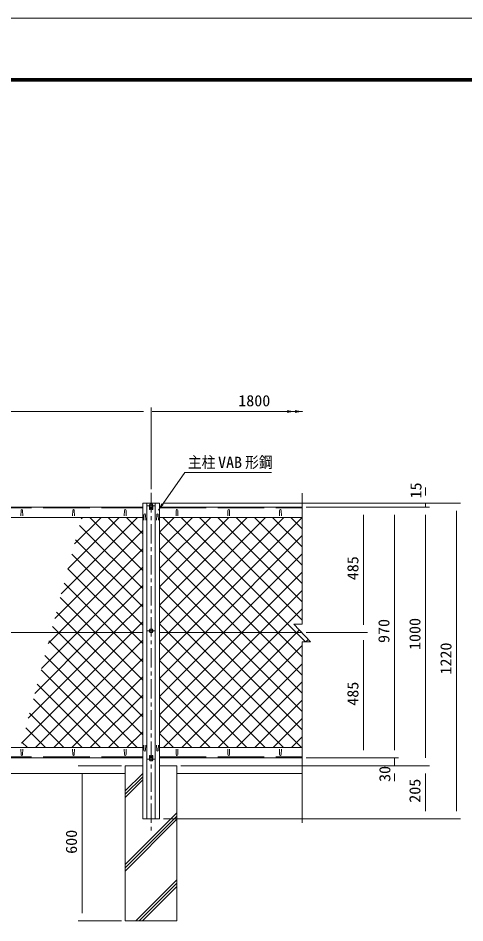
# Model space of a CAD drawing. Units: millimetres, scale not verified. Extents: x -4455 to 4455, y -3150 to 3150.
# Drawn here: x -1749 to -21, y -347 to 3150 of the extents above; entities that cross this region are included whole.
import ezdxf
from ezdxf.enums import TextEntityAlignment as Align

# ---------------------------------------------------------------- set-up
doc = ezdxf.new("R2010")
doc.units = ezdxf.units.MM
doc.header["$LTSCALE"] = 30
for name, pattern in [('DASHED', [7.5, 6, -1.5]), ('USER1', [4, 2.5, -0.5, 0.5, -0.5]), ('USER2', [2, 1.25, -0.25, 0.25, -0.25])]:
    doc.linetypes.add(name, pattern=pattern)
for name, color, linetype, lineweight in [('0-0_1部材', 3, 'Continuous', 18), ('0-1_中心線', 1, 'USER1', 18), ('0-4_6文字', 3, 'Continuous', 9), ('0-5_5寸法', 1, 'Continuous', 18), ('0-6_GL', 7, 'Continuous', 9), ('0-7_8部品', 3, 'Continuous', 18), ('0-8_4基礎', 4, 'Continuous', 18), ('0-B_2網', 4, 'Continuous', 18), ('0-E_D-TTL', 7, 'Continuous', 9)]:
    doc.layers.add(name, color=color, linetype=linetype, lineweight=lineweight)
doc.styles.add('ＭＳ ゴシック', font='')
doc.styles.get('ＭＳ ゴシック').set_extended_font_data('MS Gothic')

msp = doc.modelspace()

# ---------------------------------------------------------------- linework, layer by layer
at = {"layer": '0-0_1部材', "color": 4}
for p, q in [((-650.22, 1314.3), (-650.22, 807.99)), ((-682.22, 807.99), (-618.22, 739.06)), ((-650.22, 807.99), (-682.22, 807.99)), ((-650.22, 739.06), (-650.22, 39.53)), ((-650.22, 739.06), (-618.22, 739.06))]:
    msp.add_line(p, q, dxfattribs=at)
at = {"layer": '0-0_1部材', "color": 7, "lineweight": 9}
for p, q in [((-3001.93, 1260.18), (-1266.93, 1260.18)), ((-1266.93, 1275.18), (-1266.93, 55.18)), ((-1201.93, 1275.18), (-1266.93, 1275.18)), ((-1201.93, 1275.18), (-1201.93, 55.18)), ((-1201.93, 1260.18), (-650.22, 1260.18)), ((-1262.95, 1210.03), (-1262.2, 1230.53)), ((-1255.45, 1210.03), (-1256.2, 1230.53)), ((-1213.41, 1210.03), (-1212.66, 1230.53)), ((-1205.91, 1210.03), (-1206.66, 1230.53)), ((-3001.93, 1220.18), (-1266.93, 1220.18)), ((-1201.93, 1220.18), (-650.22, 1220.18)), ((-3001.93, 775.18), (-1266.93, 775.18)), ((-1201.93, 775.18), (-650.22, 775.18)), ((-3001.93, 330.18), (-1266.93, 330.18)), ((-1262.95, 340.33), (-1262.2, 319.83)), ((-1255.45, 340.33), (-1256.2, 319.83)), ((-1213.41, 340.33), (-1212.66, 319.83)), ((-1205.91, 340.33), (-1206.66, 319.83)), ((-1201.93, 330.18), (-650.22, 330.18)), ((-3001.93, 290.18), (-1266.93, 290.18)), ((-1201.93, 290.18), (-650.22, 290.18)), ((-1266.93, 55.18), (-1201.93, 55.18))]:
    msp.add_line(p, q, dxfattribs=at)
at = {"layer": '0-0_1部材'}
for p, q in [((-1250.43, 1275.18), (-1250.43, 55.18)), ((-1218.43, 1275.18), (-1218.43, 55.18)), ((-1738.18, 1226.68), (-1737.43, 1247.18)), ((-1730.68, 1226.68), (-1731.43, 1247.18)), ((-1538.18, 1226.68), (-1537.43, 1247.18)), ((-1530.68, 1226.68), (-1531.43, 1247.18)), ((-1338.18, 1226.68), (-1337.43, 1247.18)), ((-1330.68, 1226.68), (-1331.43, 1247.18)), ((-1138.18, 1226.68), (-1137.43, 1247.18)), ((-1130.68, 1226.68), (-1131.43, 1247.18)), ((-938.18, 1226.68), (-937.43, 1247.18)), ((-930.68, 1226.68), (-931.43, 1247.18)), ((-738.18, 1226.68), (-737.43, 1247.18)), ((-730.68, 1226.68), (-731.43, 1247.18)), ((-1738.18, 323.68), (-1737.43, 303.18)), ((-1730.68, 323.68), (-1731.43, 303.18)), ((-1538.18, 323.68), (-1537.43, 303.18)), ((-1530.68, 323.68), (-1531.43, 303.18)), ((-1338.18, 323.68), (-1337.43, 303.18)), ((-1330.68, 323.68), (-1331.43, 303.18)), ((-1138.18, 323.68), (-1137.43, 303.18)), ((-1130.68, 323.68), (-1131.43, 303.18)), ((-938.18, 323.68), (-937.43, 303.18)), ((-930.68, 323.68), (-931.43, 303.18)), ((-738.18, 323.68), (-737.43, 303.18)), ((-730.68, 323.68), (-731.43, 303.18))]:
    msp.add_line(p, q, dxfattribs=at)
at = {"layer": '0-0_1部材', "color": 1, "linetype": 'DASHED'}
for p, q in [((-3001.93, 1257.18), (-1266.93, 1257.18)), ((-1201.93, 1257.18), (-650.22, 1257.18)), ((-3001.93, 294.18), (-1266.93, 294.18)), ((-1201.93, 294.18), (-650.22, 294.18))]:
    msp.add_line(p, q, dxfattribs=at)
at = {"layer": '0-0_1部材'}
for centre, start, end in [((-1734.43, 1247.18), 0, 180), ((-1534.43, 1247.18), 0, 180), ((-1334.43, 1247.18), 0, 180), ((-1134.43, 1247.18), 0, 180), ((-934.43, 1247.18), 0, 180), ((-734.43, 1247.18), 0, 180), ((-1734.43, 303.18), 180, 0), ((-1534.43, 303.18), 180, 0), ((-1334.43, 303.18), 180, 0), ((-1134.43, 303.18), 180, 0), ((-934.43, 303.18), 180, 0), ((-734.43, 303.18), 180, 0)]:
    msp.add_arc(centre, 3, start, end, dxfattribs=at)
at = {"layer": '0-0_1部材', "color": 7, "lineweight": 9}
for centre, start, end in [((-1259.2, 1230.53), 0, 180), ((-1209.66, 1230.53), 0, 180), ((-1259.2, 319.83), 180, 0), ((-1209.66, 319.83), 180, 0)]:
    msp.add_arc(centre, 3, start, end, dxfattribs=at)
at = {"layer": '0-1_中心線'}
msp.add_line((-1234.43, 1314.51), (-1234.43, 8.04), dxfattribs=at)
at = {"layer": '0-4_6文字', "color": 7}
msp.add_lwpolyline([(-768.96, 1394.12), (-1104.5, 1394.12), (-1206.18, 1248.69)], dxfattribs=at)
msp.add_solid([(-1207.32, 1247.05), (-1194.4, 1274.62), (-1185.86, 1268.65)], dxfattribs=at)
at = {"layer": '0-5_5寸法'}
for p, q in [((-1234.43, 1329.51), (-1234.43, 1644.51)), ((-3004.43, 1629.51), (-1264.43, 1629.51)), ((-1230, 1629.51), (-675.03, 1629.51)), ((-901.63, 1629.51), (-680.95, 1629.51)), ((-786.28, 1629.51), (-876.87, 1629.51)), ((-870.09, 1629.51), (-649.41, 1629.51)), ((-173.07, 1305.18), (-173.07, 1335.18)), ((-1186.93, 1275.18), (-158.07, 1275.18)), ((-1186.93, 1275.18), (-38.07, 1275.18)), ((-635.22, 1260.18), (-398.07, 1260.18)), ((-635.22, 1260.18), (-278.07, 1260.18)), ((-635.22, 1260.18), (-158.07, 1260.18)), ((-635.22, 1260.18), (-158.07, 1260.18)), ((-173.07, 1260.18), (-173.07, 1275.18)), ((-413.07, 1230.18), (-413.07, 805.18)), ((-293.07, 1230.18), (-293.07, 320.18)), ((-173.07, 1230.18), (-173.07, 290.18)), ((-173.07, 1230.18), (-173.07, 1200.18)), ((-53.07, 1245.18), (-53.07, 85.18)), ((-635.22, 775.18), (-398.07, 775.18)), ((-635.22, 775.18), (-398.07, 775.18)), ((-413.07, 745.18), (-413.07, 320.18)), ((-293.07, 320.18), (-293.07, 350.18)), ((-635.22, 290.18), (-398.07, 290.18)), ((-635.22, 290.18), (-278.07, 290.18)), ((-635.22, 290.18), (-278.07, 290.18)), ((-293.07, 290.18), (-293.07, 260.18)), ((-1349.43, 260.18), (-1516.59, 260.18)), ((-1119.43, 260.18), (-278.07, 260.18)), ((-1119.43, 260.18), (-158.07, 260.18)), ((-1119.43, 260.18), (-158.07, 260.18)), ((-1501.59, 230.18), (-1501.59, -309.82)), ((-293.07, 230.18), (-293.07, 200.18)), ((-173.07, 230.18), (-173.07, 85.18)), ((-1186.93, 55.18), (-158.07, 55.18)), ((-1186.93, 55.18), (-38.07, 55.18)), ((-1349.43, -339.82), (-1516.59, -339.82))]:
    msp.add_line(p, q, dxfattribs=at)
for points in [[(-678.95, 1629.51), (-708.95, 1624.3), (-708.95, 1634.72)], [(-647.41, 1629.51), (-677.41, 1624.3), (-677.41, 1634.72)]]:
    msp.add_solid(points, dxfattribs=at)
at = {"layer": '0-6_GL'}
for p, q in [((-2934.43, 230.18), (-1334.43, 230.18)), ((-1134.43, 230.18), (-650.22, 230.18))]:
    msp.add_line(p, q, dxfattribs=at)
at = {"layer": '0-7_8部品', "color": 1, "linetype": 'USER2'}
for p, q in [((-1247.86, 1264.63), (-1220.98, 1264.63)), ((-1247.87, 781.61), (-1220.99, 781.61)), ((-1247.86, 285.73), (-1220.98, 285.73))]:
    msp.add_line(p, q, dxfattribs=at)
at = {"layer": '0-7_8部品', "color": 7, "lineweight": 9}
for p, q in [((-1240.68, 1261.88), (-1240.68, 1250.95)), ((-1239.86, 1260.45), (-1240.68, 1260.45)), ((-1229, 1260.45), (-1228.18, 1260.45)), ((-1228.18, 1261.88), (-1228.18, 1250.95)), ((-1238.68, 1255.95), (-1240.68, 1255.95)), ((-1238.68, 1250.95), (-1240.68, 1250.95)), ((-1238.68, 1258.41), (-1238.68, 1250.95)), ((-1238.68, 1256.18), (-1230.18, 1256.18)), ((-1230.18, 1255.95), (-1228.18, 1255.95)), ((-1240.68, 288.48), (-1240.68, 299.41)), ((-1238.68, 294.41), (-1240.68, 294.41)), ((-1239.86, 289.91), (-1240.68, 289.91)), ((-1238.68, 294.18), (-1230.18, 294.18)), ((-1230.18, 299.41), (-1228.18, 299.41)), ((-1230.18, 291.95), (-1230.18, 299.41)), ((-1230.18, 294.41), (-1228.18, 294.41)), ((-1229, 289.91), (-1228.18, 289.91)), ((-1228.18, 288.48), (-1228.18, 299.41))]:
    msp.add_line(p, q, dxfattribs=at)
at = {"layer": '0-7_8部品'}
for points in [[(-1226.59, 1264.63), (-1230.51, 1271.42), (-1238.35, 1271.42), (-1242.27, 1264.63), (-1238.35, 1257.84), (-1230.51, 1257.84)], [(-1226.6, 781.61), (-1230.52, 788.4), (-1238.36, 788.4), (-1242.28, 781.61), (-1238.36, 774.82), (-1230.52, 774.82)], [(-1226.59, 285.73), (-1230.51, 278.94), (-1238.35, 278.94), (-1242.27, 285.73), (-1238.35, 292.52), (-1230.51, 292.52)]]:
    msp.add_lwpolyline(points, close=True, dxfattribs=at)
at = {"layer": '0-7_8部品', "color": 7, "lineweight": 9}
for points in [[(-1230.18, 1258.41), (-1230.18, 1250.95), (-1228.18, 1250.95)], [(-1238.68, 291.95), (-1238.68, 299.41), (-1240.68, 299.41)]]:
    msp.add_lwpolyline(points, dxfattribs=at)
at = {"layer": '0-7_8部品'}
for centre in [(-1234.43, 1264.63), (-1234.44, 781.61), (-1234.43, 285.73)]:
    msp.add_circle(centre, 6.8, dxfattribs=at)
at = {"layer": '0-8_4基礎', "color": 7, "lineweight": 9}
for p, q in [((-1334.43, 260.18), (-1266.93, 260.18)), ((-1334.43, 260.18), (-1334.43, -339.82)), ((-1201.93, 260.18), (-1134.43, 260.18)), ((-1134.43, 260.18), (-1134.43, -339.82)), ((-1334.43, -339.82), (-1134.43, -339.82))]:
    msp.add_line(p, q, dxfattribs=at)
at = {"layer": '0-8_4基礎'}
for p, q in [((-1334.43, 162.69), (-1266.93, 230.19)), ((-1334.43, 150.19), (-1266.93, 217.69)), ((-1334.43, 137.69), (-1266.93, 205.19)), ((-1334.43, -121.91), (-1134.43, 78.09)), ((-1334.43, -134.41), (-1134.43, 65.59)), ((-1334.43, -146.91), (-1134.43, 53.09)), ((-1293.04, -339.82), (-1134.43, -181.21)), ((-1280.54, -339.82), (-1134.43, -193.71)), ((-1268.04, -339.82), (-1134.43, -206.21))]:
    msp.add_line(p, q, dxfattribs=at)
at = {"layer": '0-B_2網'}
for p, q in [((-1581.74, 925.28), (-1286.84, 1220.18)), ((-1556.15, 1021.58), (-1357.55, 1220.18)), ((-1530.56, 1117.88), (-1428.26, 1220.18)), ((-1266.93, 944.76), (-1511.56, 1189.39)), ((-1504.97, 1214.18), (-1498.97, 1220.18)), ((-1266.93, 1015.47), (-1471.64, 1220.18)), ((-1266.93, 1086.18), (-1400.93, 1220.18)), ((-1266.93, 1156.89), (-1330.22, 1220.18)), ((-1201.93, 1163.67), (-1145.42, 1220.18)), ((-1201.93, 1092.96), (-1074.71, 1220.18)), ((-1201.93, 1022.25), (-1003.99, 1220.18)), ((-1201.93, 951.54), (-933.28, 1220.18)), ((-1201.93, 880.83), (-862.57, 1220.18)), ((-1201.93, 810.12), (-791.86, 1220.18)), ((-1166.15, 775.18), (-721.15, 1220.18)), ((-1095.44, 775.18), (-650.44, 1220.18)), ((-650.22, 823.03), (-1047.37, 1220.18)), ((-650.22, 893.74), (-976.66, 1220.18)), ((-650.22, 964.45), (-905.95, 1220.18)), ((-650.22, 1035.16), (-835.24, 1220.18)), ((-650.22, 1105.87), (-764.53, 1220.18)), ((-650.22, 1176.58), (-693.82, 1220.18)), ((-1607.34, 828.97), (-1266.93, 1169.38)), ((-1266.93, 874.05), (-1526.4, 1133.53)), ((-1024.73, 775.18), (-650.22, 1149.69)), ((-1590.42, 775.18), (-1266.93, 1098.67)), ((-885.22, 775.18), (-1201.93, 1091.89)), ((-1266.93, 803.34), (-1541.25, 1077.66)), ((-954.02, 775.18), (-650.22, 1078.98)), ((-1309.48, 775.18), (-1556.09, 1021.8)), ((-1519.71, 775.18), (-1266.93, 1027.96)), ((-955.93, 775.18), (-1201.93, 1021.18)), ((-883.31, 775.18), (-650.22, 1008.27)), ((-1380.19, 775.18), (-1570.94, 965.93)), ((-1448.99, 775.18), (-1266.93, 957.25)), ((-1026.64, 775.18), (-1201.93, 950.47)), ((-1450.9, 775.18), (-1585.79, 910.07)), ((-1378.28, 775.18), (-1266.93, 886.54)), ((-1097.35, 775.18), (-1201.93, 879.76)), ((-1521.61, 775.18), (-1600.63, 854.2)), ((-1307.57, 775.18), (-1266.93, 815.83)), ((-1168.06, 775.18), (-1201.93, 809.05)), ((-1735.29, 347.46), (-1307.57, 775.18)), ((-1709.7, 443.76), (-1378.28, 775.18)), ((-1684.11, 540.07), (-1448.99, 775.18)), ((-1658.52, 636.37), (-1519.71, 775.18)), ((-1632.93, 732.67), (-1590.42, 775.18)), ((-1592.32, 775.18), (-1615.48, 798.34)), ((-1266.93, 449.79), (-1592.32, 775.18)), ((-1266.93, 520.5), (-1521.61, 775.18)), ((-1266.93, 591.21), (-1450.9, 775.18)), ((-1266.93, 661.92), (-1380.19, 775.18)), ((-1266.93, 732.63), (-1309.48, 775.18)), ((-1201.93, 739.4), (-1166.15, 775.18)), ((-1201.93, 668.69), (-1095.44, 775.18)), ((-1201.93, 597.98), (-1024.73, 775.18)), ((-1201.93, 527.27), (-954.02, 775.18)), ((-1201.93, 456.56), (-883.31, 775.18)), ((-723.06, 330.18), (-1168.06, 775.18)), ((-652.35, 330.18), (-1097.35, 775.18)), ((-650.22, 398.77), (-1026.64, 775.18)), ((-650.22, 469.48), (-955.93, 775.18)), ((-650.22, 540.19), (-885.22, 775.18)), ((-1681.86, 330.18), (-1266.93, 745.12)), ((-1266.93, 379.08), (-1630.32, 742.47)), ((-793.77, 330.18), (-1201.93, 738.34)), ((-636.58, 739.06), (-627.06, 748.58)), ((-1045.47, 330.18), (-650.22, 725.43)), ((-1288.74, 330.18), (-1645.17, 686.61)), ((-1611.15, 330.18), (-1266.93, 674.4)), ((-864.48, 330.18), (-1201.93, 667.63)), ((-1359.45, 330.18), (-1660.01, 630.74)), ((-974.76, 330.18), (-650.22, 654.72)), ((-1540.44, 330.18), (-1266.93, 603.69)), ((-935.19, 330.18), (-1201.93, 596.92)), ((-1430.16, 330.18), (-1674.86, 574.88)), ((-904.05, 330.18), (-650.22, 584)), ((-1469.73, 330.18), (-1266.93, 532.98)), ((-1005.9, 330.18), (-1201.93, 526.21)), ((-1500.88, 330.18), (-1689.71, 519.01)), ((-833.33, 330.18), (-650.22, 513.29)), ((-1571.59, 330.18), (-1704.55, 463.15)), ((-1399.02, 330.18), (-1266.93, 462.27)), ((-1076.61, 330.18), (-1201.93, 455.5)), ((-762.62, 330.18), (-650.22, 442.58)), ((-1642.3, 330.18), (-1719.4, 407.28)), ((-1328.31, 330.18), (-1266.93, 391.56)), ((-1147.32, 330.18), (-1201.93, 384.79)), ((-1713.01, 330.18), (-1734.24, 351.42)), ((-691.91, 330.18), (-650.22, 371.87))]:
    msp.add_line(p, q, dxfattribs=at)
for points in [[(-650.22, 681.61), (-743.79, 775.18), (-1188.79, 1220.18)], [(-636.97, 739.06), (-673.08, 775.18), (-1118.08, 1220.18)], [(-650.22, 610.9), (-814.5, 775.18), (-1201.93, 1162.61)], [(-1201.93, 385.85), (-812.6, 775.18), (-650.22, 937.56)], [(-1186.89, 330.18), (-741.89, 775.18), (-650.22, 866.85)], [(-1116.18, 330.18), (-671.18, 775.18), (-661.11, 785.25)]]:
    msp.add_lwpolyline(points, dxfattribs=at)
at = {"layer": '0-E_D-TTL', "color": 2, "lineweight": 18}
msp.add_lwpolyline([(-4454.85, 3150.21), (4454.85, 3150.21), (4454.85, -3150.21), (-4454.85, -3150.21)], close=True, dxfattribs=at)
at = {"layer": '0-E_D-TTL'}
for points in [[(-4168.47, 2916.87), (4168.47, 2916.87), (4168.47, -2916.87), (-4168.47, -2916.87)], [(-4165.81, 2914.21), (4165.81, 2914.21), (4165.81, -2914.21), (-4165.81, -2914.21)], [(-4163.16, 2911.56), (4163.16, 2911.56), (4163.16, -2911.56), (-4163.16, -2911.56)], [(-4160.51, 2908.91), (4160.51, 2908.91), (4160.51, -2908.91), (-4160.51, -2908.91)], [(-4157.86, 2906.26), (4157.86, 2906.26), (4157.86, -2906.26), (-4157.86, -2906.26)]]:
    msp.add_lwpolyline(points, close=True, dxfattribs=at)

# ---------------------------------------------------------------- texts
at = {"layer": '0-4_6文字', "style": 'ＭＳ ゴシック'}
for s, width, p in [('主柱', 0.9, (-1092.23, 1398.49)), ('VAB', 1.05, (-975.56, 1398.31)), ('形鋼', 0.9, (-870.99, 1398.49))]:
    msp.add_text(s, height=43.33, dxfattribs=dict(at, width=width)).set_placement(p, align=Align.BOTTOM_LEFT)
at = {"layer": '0-5_5寸法', "color": 3, "style": 'ＭＳ ゴシック', "width": 1.05}
msp.add_text('1800', height=43.33, dxfattribs=at).set_placement((-897.42, 1636.6), align=Align.BOTTOM_LEFT)
for s, p in [('15', (-175.95, 1293.34)), ('485', (-419.75, 977.18)), ('970', (-299.75, 734.68)), ('1000', (-179.75, 707.68)), ('1220', (-59.75, 612.68)), ('485', (-419.75, 492.18)), ('30', (-296.17, 197.63)), ('205', (-179.75, 117.18)), ('600', (-1508.27, -80.32))]:
    msp.add_text(s, height=43.33, rotation=90, dxfattribs=at).set_placement(p, align=Align.BOTTOM_LEFT)

doc.saveas('drawing.dxf')
